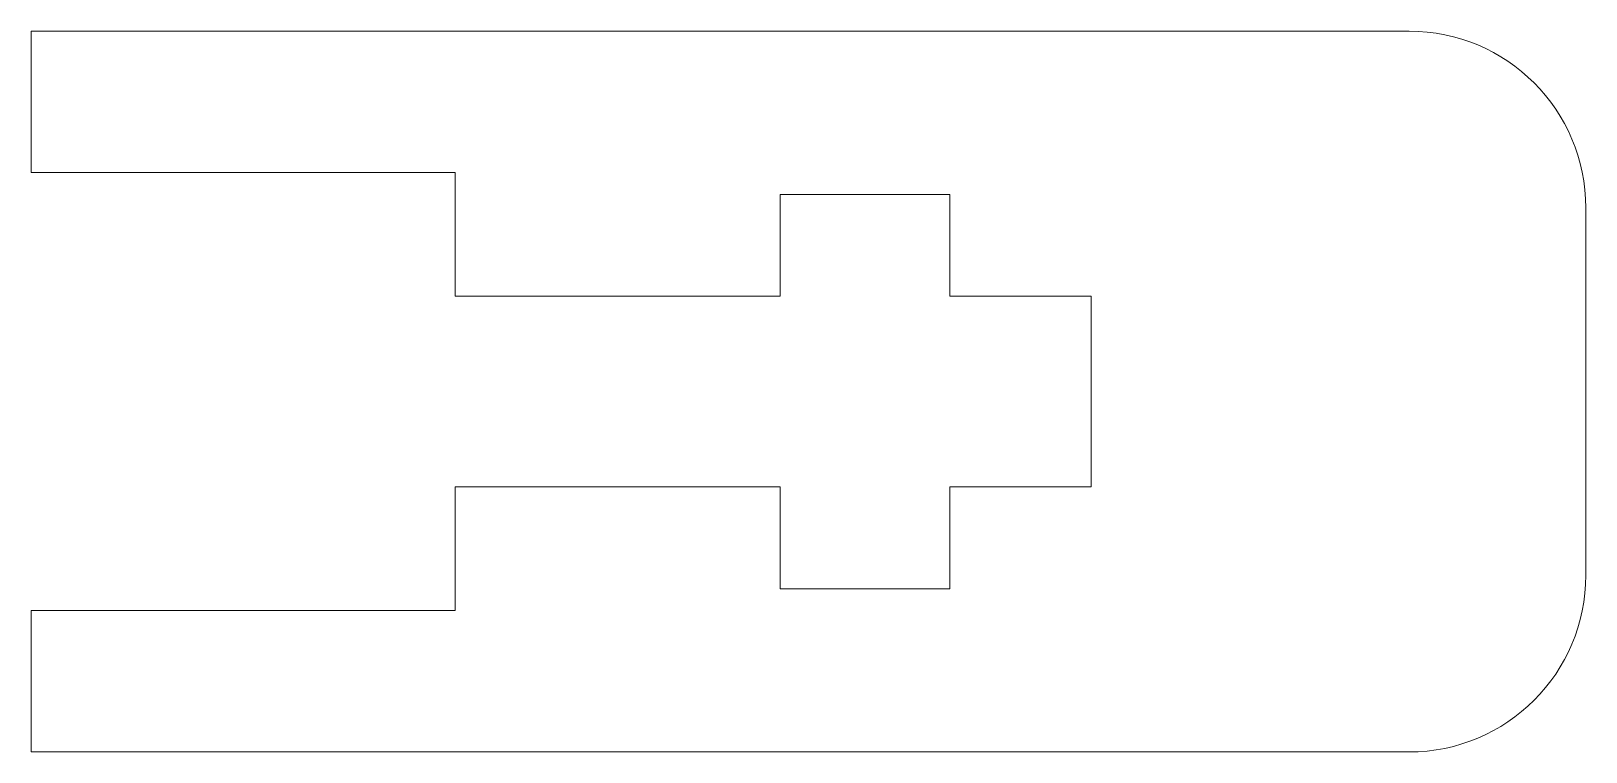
# Model space of a CAD drawing. Header units: millimetres. Extents: x 727.3 to 749.3, y 340.6 to 350.8.
import ezdxf

# ---------------------------------------------------------------- set-up
doc = ezdxf.new("R2010")
doc.units = ezdxf.units.MM

msp = doc.modelspace()

# ---------------------------------------------------------------- linework, layer by layer
at = {"color": 7, "linetype": 'Continuous', "lineweight": 15}
for p, q in [((746.839, 350.756), (727.339, 350.756)), ((727.339, 350.756), (727.339, 348.756)), ((727.339, 348.756), (733.339, 348.756)), ((733.339, 348.756), (733.339, 347.006)), ((737.939, 347.006), (737.939, 348.446)), ((737.939, 348.446), (740.339, 348.446)), ((740.339, 348.446), (740.339, 347.006)), ((749.339, 343.056), (749.339, 348.256)), ((733.339, 347.006), (737.939, 347.006)), ((740.339, 347.006), (742.339, 347.006)), ((742.339, 347.006), (742.339, 344.306)), ((737.939, 344.306), (733.339, 344.306)), ((733.339, 344.306), (733.339, 342.556)), ((737.939, 342.866), (737.939, 344.306)), ((742.339, 344.306), (740.339, 344.306)), ((740.339, 344.306), (740.339, 342.866)), ((740.339, 342.866), (737.939, 342.866)), ((733.339, 342.556), (727.339, 342.556)), ((727.339, 342.556), (727.339, 340.556)), ((727.339, 340.556), (746.839, 340.556))]:
    msp.add_line(p, q, dxfattribs=at)
for centre, start, end in [((746.839, 348.256), 0, 90), ((746.839, 343.056), 270, 0)]:
    msp.add_arc(centre, 2.5, start, end, dxfattribs=at)

doc.saveas('drawing.dxf')
